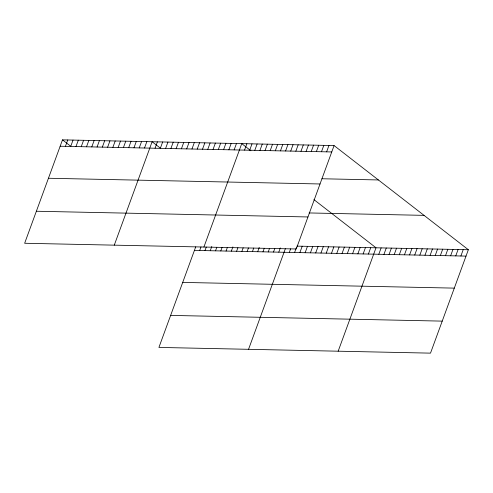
<?xml version="1.0" encoding="UTF-8"?>
<svg xmlns="http://www.w3.org/2000/svg" width="493" height="493" viewBox="0 0 493 493"><rect width="100%" height="100%" fill="white"/><g stroke="black" fill="none" stroke-linecap="round" stroke-linejoin="round"><path stroke-width="0.74" d="M334.081 145.577L62.494 139.858L24.65 243.265L296.244 248.983L334.081 145.577L468.35 249.735L430.506 353.142L158.919 347.423L195.721 246.851M65.427 146.347L67.763 139.969M70.702 146.458L73.038 140.08M75.971 146.569L78.307 140.191M81.246 146.68L83.582 140.302M86.515 146.791L88.851 140.413M91.79 146.902L94.126 140.523M97.066 147.013L99.395 140.634M102.334 147.124L104.67 140.751M107.61 147.234L109.939 140.862M112.879 147.345L115.214 140.973M118.154 147.456L120.483 141.084M123.423 147.567L125.758 141.195M128.698 147.678L131.027 141.306M133.967 147.789L136.302 141.417M139.242 147.9L141.571 141.528M144.511 148.011L146.846 141.639M114.277 245.15L152.115 141.75L160.17 147.999M155.055 148.233L157.39 141.861M160.33 148.344L162.659 141.972M165.599 148.455L167.934 142.083M170.874 148.566L173.203 142.194M176.143 148.676L178.478 142.304M181.418 148.787L183.747 142.415M186.687 148.898L189.022 142.526M191.962 149.009L194.291 142.637M197.231 149.12L199.566 142.748M202.506 149.231L204.835 142.859M207.775 149.342L210.11 142.97M213.05 149.453L215.379 143.081M218.319 149.564L220.654 143.192M223.594 149.675L225.923 143.303M228.863 149.786L231.199 143.414M234.138 149.897L236.467 143.525M199.696 250.499L200.996 246.962M203.899 247.042L241.743 143.636L250.949 150.778M204.971 250.61L206.265 247.073M244.54 150.118L246.87 143.74M210.24 250.721L211.799 246.475M249.668 150.223L252.003 143.851M215.515 250.832L216.809 247.295M254.801 150.334L257.13 143.956M220.784 250.943L222.084 247.406M259.928 150.439L262.264 144.067M226.059 251.054L227.353 247.517M265.055 150.55L267.391 144.172M231.328 251.171L232.887 246.919M270.189 150.655L272.524 144.283M236.603 251.282L237.897 247.739M275.316 150.766L277.651 144.387M241.872 251.393L243.172 247.85M280.449 150.876L282.779 144.498M247.147 251.504L248.441 247.961M285.576 150.981L287.912 144.609M252.416 251.615L253.716 248.071M290.71 151.092L293.039 144.714M257.691 251.726L259.244 247.474M295.837 151.197L298.173 144.825M262.96 251.837L264.26 248.293M300.97 151.308L303.3 144.93M268.235 251.948L269.529 248.404M306.098 151.413L308.433 145.041M273.504 252.059L274.804 248.515M311.231 151.524L313.56 145.145M278.779 252.169L280.332 247.917M316.358 151.628L318.694 145.256M248.546 349.309L285.348 248.737M321.491 151.739L323.821 145.361M289.323 252.391L290.617 248.848M326.619 151.844L328.954 145.472M294.598 252.502L296.41 247.541M299.867 252.613L302.203 246.235M305.142 252.724L307.472 246.346M310.411 252.835L312.747 246.457M315.686 252.946L318.016 246.568M320.955 253.057L323.291 246.679M326.23 253.168L328.56 246.79M331.499 253.279L333.835 246.901M336.774 253.39L339.104 247.011M342.043 253.501L344.379 247.122M347.318 253.612L349.648 247.233M352.587 253.722L354.923 247.344M357.863 253.833L360.192 247.455M363.131 253.944L365.467 247.566M368.407 254.055L370.736 247.677M338.167 351.195L376.011 247.788L313.912 199.622M378.809 254.271L381.138 247.899M383.936 254.382L386.272 248.004M389.063 254.487L391.399 248.115M394.197 254.598L396.532 248.219M399.324 254.702L401.659 248.33M404.457 254.813L406.787 248.435M409.584 254.918L411.92 248.546M414.718 255.029L417.047 248.657M419.845 255.14L422.181 248.762M424.978 255.245L427.308 248.873M430.106 255.356L432.441 248.977M435.239 255.46L437.568 249.088M440.366 255.571L442.702 249.193M445.499 255.676L447.829 249.304M450.627 255.787L452.962 249.409M455.754 255.892L458.089 249.52M460.887 256.003L463.223 249.624M60.158 146.236L331.746 151.955M321.96 178.762L378.39 179.951M48.443 178.256L320.031 183.975M309.105 212.945L424.042 215.361M36.365 211.244L307.959 216.963M296.928 246.124L468.35 249.735M194.427 250.389L466.014 256.107M182.706 282.409L454.3 288.128M170.633 315.403L442.227 321.122M62.494 139.858L70.548 146.113"/></g></svg>
